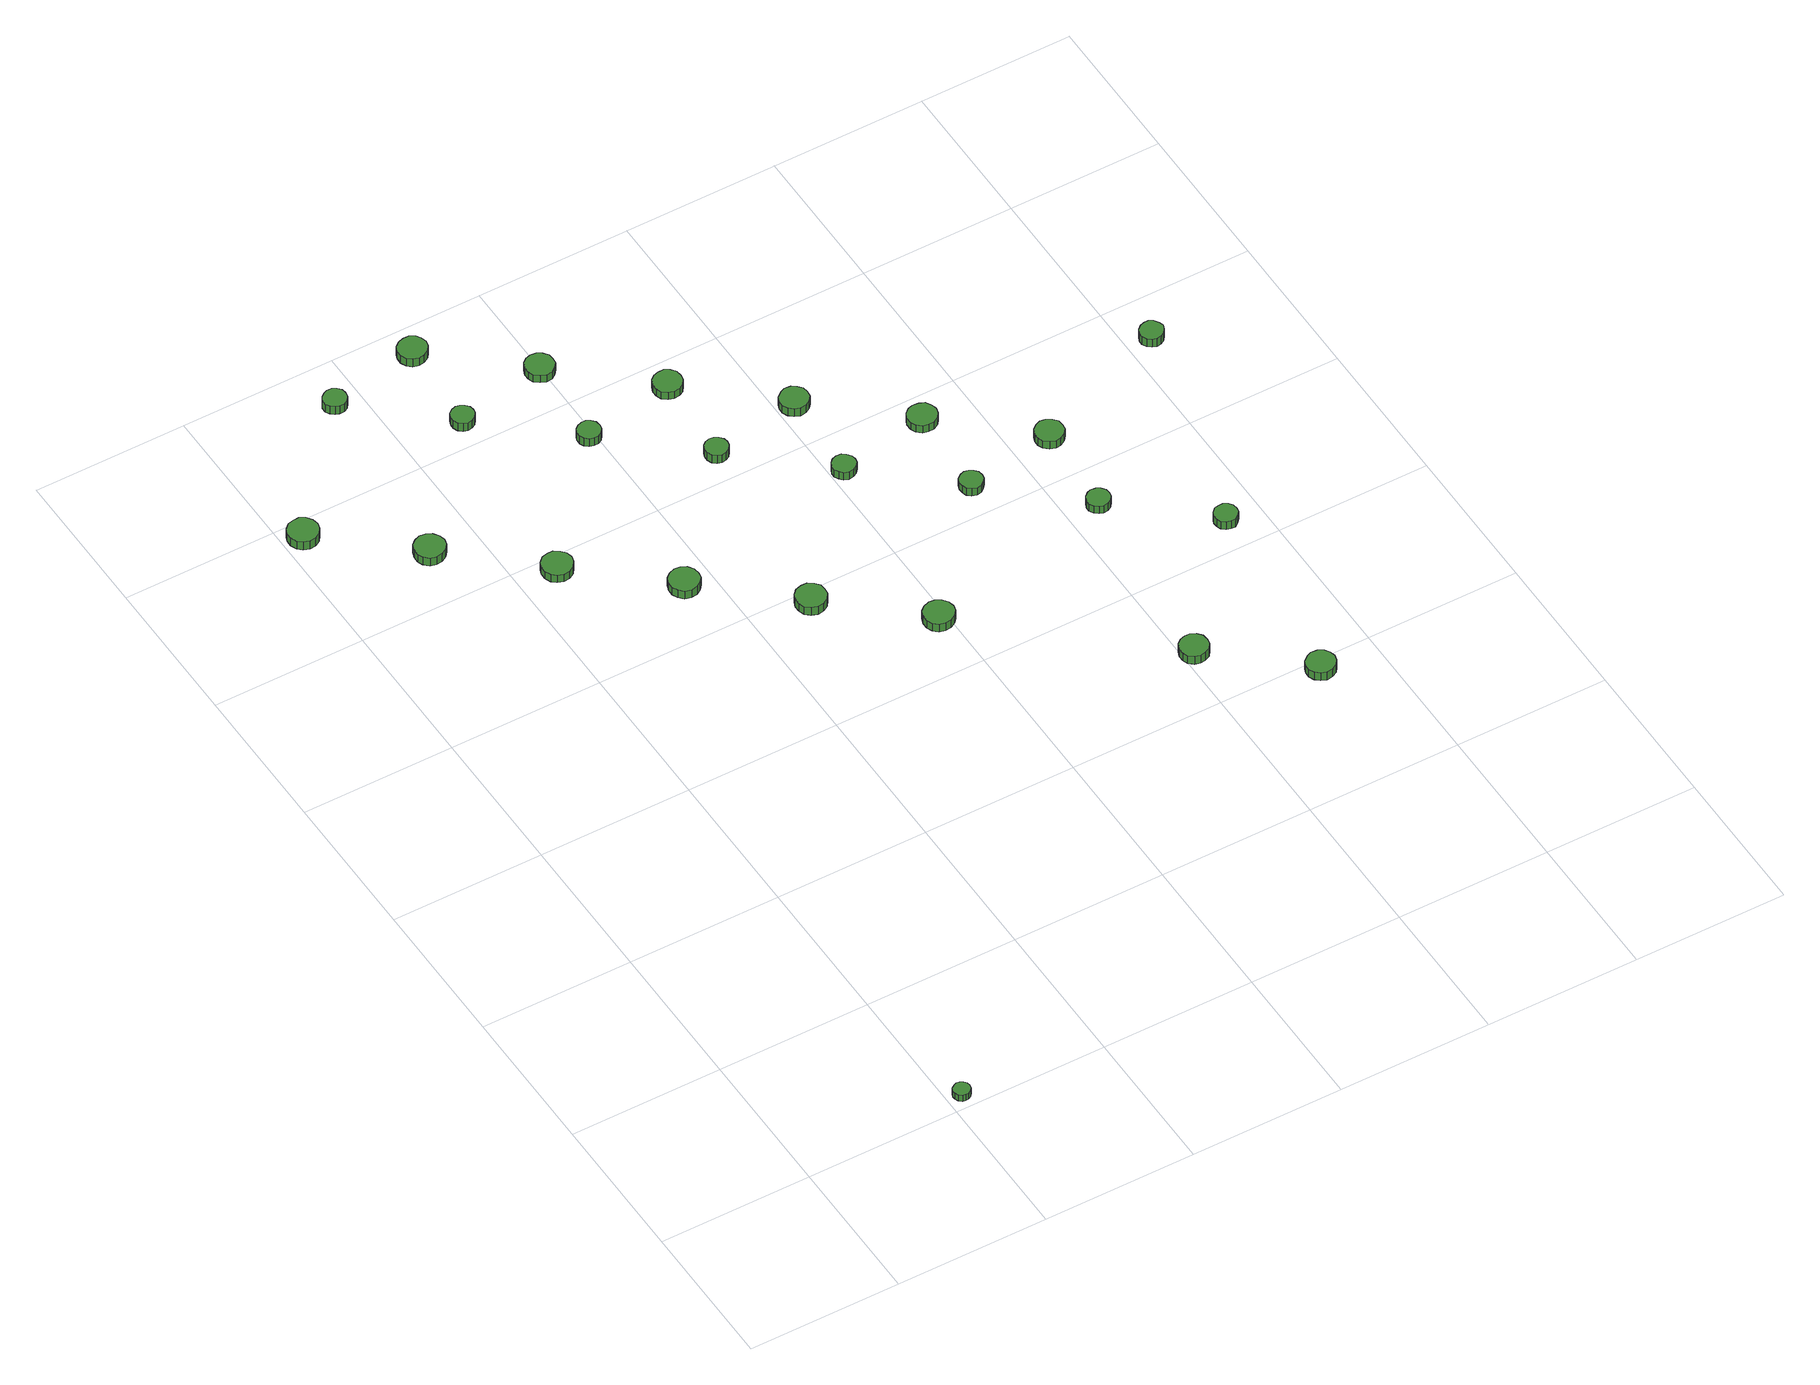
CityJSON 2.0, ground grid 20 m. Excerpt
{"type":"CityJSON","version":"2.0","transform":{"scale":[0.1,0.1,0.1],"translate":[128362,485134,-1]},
"CityObjects":{
"tree1":{"type":"SolitaryVegetationObject","attributes":{"function":"something"},"geometry":[{"type":"MultiSurface","lod":"1","boundaries":[[[0,1,2,3,4,5,6,7,8,9,10,11,12,13,14]],[[15,16,17,18,19,20,21,22,23,24,25,26,27,28,29]],[[0,29,28,1]],[[1,28,27,2]],[[2,27,26,3]],[[3,26,25,4]],[[4,25,24,5]],[[5,24,23,6]],[[6,23,22,7]],[[7,22,21,8]],[[8,21,20,9]],[[9,20,19,10]],[[10,19,18,11]],[[11,18,17,12]],[[12,17,16,13]],[[13,16,15,14]],[[14,15,29,0]]]}]},
"tree2":{"type":"SolitaryVegetationObject","attributes":{"function":"something"},"geometry":[{"type":"MultiSurface","lod":"1","boundaries":[[[30,31,32,33,34,35,36,37,38,39,40,41,42,43,44]],[[45,46,47,48,49,50,51,52,53,54,55,56,57,58,59]],[[30,59,58,31]],[[31,58,57,32]],[[32,57,56,33]],[[33,56,55,34]],[[34,55,54,35]],[[35,54,53,36]],[[36,53,52,37]],[[37,52,51,38]],[[38,51,50,39]],[[39,50,49,40]],[[40,49,48,41]],[[41,48,47,42]],[[42,47,46,43]],[[43,46,45,44]],[[44,45,59,30]]]}]},
"tree3":{"type":"SolitaryVegetationObject","attributes":{"function":"something"},"geometry":[{"type":"MultiSurface","lod":"1","boundaries":[[[60,61,62,63,64,65,66,67,68,69,70,71,72,73,74]],[[75,76,77,78,79,80,81,82,83,84,85,86,87,88,89]],[[60,89,88,61]],[[61,88,87,62]],[[62,87,86,63]],[[63,86,85,64]],[[64,85,84,65]],[[65,84,83,66]],[[66,83,82,67]],[[67,82,81,68]],[[68,81,80,69]],[[69,80,79,70]],[[70,79,78,71]],[[71,78,77,72]],[[72,77,76,73]],[[73,76,75,74]],[[74,75,89,60]]]}]},
"tree4":{"type":"SolitaryVegetationObject","attributes":{"function":"something"},"geometry":[{"type":"MultiSurface","lod":"1","boundaries":[[[90,91,92,93,94,95,96,97,98,99,100,101,102,103,104]],[[105,106,107,108,109,110,111,112,113,114,115,116,117,118,119]],[[90,119,118,91]],[[91,118,117,92]],[[92,117,116,93]],[[93,116,115,94]],[[94,115,114,95]],[[95,114,113,96]],[[96,113,112,97]],[[97,112,111,98]],[[98,111,110,99]],[[99,110,109,100]],[[100,109,108,101]],[[101,108,107,102]],[[102,107,106,103]],[[103,106,105,104]],[[104,105,119,90]]]}]},
"tree5":{"type":"SolitaryVegetationObject","attributes":{"function":"something"},"geometry":[{"type":"MultiSurface","lod":"1","boundaries":[[[120,121,122,123,124,125,126,127,128,129,130,131,132,133,134]],[[135,136,137,138,139,140,141,142,143,144,145,146,147,148,149]],[[120,149,148,121]],[[121,148,147,122]],[[122,147,146,123]],[[123,146,145,124]],[[124,145,144,125]],[[125,144,143,126]],[[126,143,142,127]],[[127,142,141,128]],[[128,141,140,129]],[[129,140,139,130]],[[130,139,138,131]],[[131,138,137,132]],[[132,137,136,133]],[[133,136,135,134]],[[134,135,149,120]]]}]},
"tree6":{"type":"SolitaryVegetationObject","attributes":{"function":"something"},"geometry":[{"type":"MultiSurface","lod":"1","boundaries":[[[150,151,152,153,154,155,156,157,158,159,160,161,162,163,164]],[[165,166,167,168,169,170,171,172,173,174,175,176,177,178,179]],[[150,179,178,151]],[[151,178,177,152]],[[152,177,176,153]],[[153,176,175,154]],[[154,175,174,155]],[[155,174,173,156]],[[156,173,172,157]],[[157,172,171,158]],[[158,171,170,159]],[[159,170,169,160]],[[160,169,168,161]],[[161,168,167,162]],[[162,167,166,163]],[[163,166,165,164]],[[164,165,179,150]]]}]},
"tree7":{"type":"SolitaryVegetationObject","attributes":{"function":"something"},"geometry":[{"type":"MultiSurface","lod":"1","boundaries":[[[180,181,182,183,184,185,186,187,188,189,190,191,192,193,194]],[[195,196,197,198,199,200,201,202,203,204,205,206,207,208,209]],[[180,209,208,181]],[[181,208,207,182]],[[182,207,206,183]],[[183,206,205,184]],[[184,205,204,185]],[[185,204,203,186]],[[186,203,202,187]],[[187,202,201,188]],[[188,201,200,189]],[[189,200,199,190]],[[190,199,198,191]],[[191,198,197,192]],[[192,197,196,193]],[[193,196,195,194]],[[194,195,209,180]]]}]},
"tree8":{"type":"SolitaryVegetationObject","attributes":{"function":"something"},"geometry":[{"type":"MultiSurface","lod":"1","boundaries":[[[210,211,212,213,214,215,216,217,218,219,220,221,222,223,224]],[[225,226,227,228,229,230,231,232,233,234,235,236,237,238,239]],[[210,239,238,211]],[[211,238,237,212]],[[212,237,236,213]],[[213,236,235,214]],[[214,235,234,215]],[[215,234,233,216]],[[216,233,232,217]],[[217,232,231,218]],[[218,231,230,219]],[[219,230,229,220]],[[220,229,228,221]],[[221,228,227,222]],[[222,227,226,223]],[[223,226,225,224]],[[224,225,239,210]]]}]},
"tree9":{"type":"SolitaryVegetationObject","attributes":{"function":"something"},"geometry":[{"type":"MultiSurface","lod":"1","boundaries":[[[240,241,242,243,244,245,246,247,248,249,250,251,252,253,254]],[[255,256,257,258,259,260,261,262,263,264,265,266,267,268,269]],[[240,269,268,241]],[[241,268,267,242]],[[242,267,266,243]],[[243,266,265,244]],[[244,265,264,245]],[[245,264,263,246]],[[246,263,262,247]],[[247,262,261,248]],[[248,261,260,249]],[[249,260,259,250]],[[250,259,258,251]],[[251,258,257,252]],[[252,257,256,253]],[[253,256,255,254]],[[254,255,269,240]]]}]},
"tree10":{"type":"SolitaryVegetationObject","attributes":{"function":"something"},"geometry":[{"type":"MultiSurface","lod":"1","boundaries":[[[270,271,272,273,274,275,276,277,278,279,280,281,282,283,284]],[[285,286,287,288,289,290,291,292,293,294,295,296,297,298,299]],[[270,299,298,271]],[[271,298,297,272]],[[272,297,296,273]],[[273,296,295,274]],[[274,295,294,275]],[[275,294,293,276]],[[276,293,292,277]],[[277,292,291,278]],[[278,291,290,279]],[[279,290,289,280]],[[280,289,288,281]],[[281,288,287,282]],[[282,287,286,283]],[[283,286,285,284]],[[284,285,299,270]]]}]},
"tree11":{"type":"SolitaryVegetationObject","attributes":{"function":"something"},"geometry":[{"type":"MultiSurface","lod":"1","boundaries":[[[300,301,302,303,304,305,306,307,308,309,310,311,312,313,314]],[[315,316,317,318,319,320,321,322,323,324,325,326,327,328,329]],[[300,329,328,301]],[[301,328,327,302]],[[302,327,326,303]],[[303,326,325,304]],[[304,325,324,305]],[[305,324,323,306]],[[306,323,322,307]],[[307,322,321,308]],[[308,321,320,309]],[[309,320,319,310]],[[310,319,318,311]],[[311,318,317,312]],[[312,317,316,313]],[[313,316,315,314]],[[314,315,329,300]]]}]},
"tree12":{"type":"SolitaryVegetationObject","attributes":{"function":"something"},"geometry":[{"type":"MultiSurface","lod":"1","boundaries":[[[330,331,332,333,334,335,336,337,338,339,340,341,342,343,344]],[[345,346,347,348,349,350,351,352,353,354,355,356,357,358,359]],[[330,359,358,331]],[[331,358,357,332]],[[332,357,356,333]],[[333,356,355,334]],[[334,355,354,335]],[[335,354,353,336]],[[336,353,352,337]],[[337,352,351,338]],[[338,351,350,339]],[[339,350,349,340]],[[340,349,348,341]],[[341,348,347,342]],[[342,347,346,343]],[[343,346,345,344]],[[344,345,359,330]]]}]},
"tree13":{"type":"SolitaryVegetationObject","attributes":{"function":"something"},"geometry":[{"type":"MultiSurface","lod":"1","boundaries":[[[360,361,362,363,364,365,366,367,368,369,370,371,372,373,374]],[[375,376,377,378,379,380,381,382,383,384,385,386,387,388,389]],[[360,389,388,361]],[[361,388,387,362]],[[362,387,386,363]],[[363,386,385,364]],[[364,385,384,365]],[[365,384,383,366]],[[366,383,382,367]],[[367,382,381,368]],[[368,381,380,369]],[[369,380,379,370]],[[370,379,378,371]],[[371,378,377,372]],[[372,377,376,373]],[[373,376,375,374]],[[374,375,389,360]]]}]},
"tree14":{"type":"SolitaryVegetationObject","attributes":{"function":"something"},"geometry":[{"type":"MultiSurface","lod":"1","boundaries":[[[390,391,392,393,394,395,396,397,398,399,400,401,402,403,404]],[[405,406,407,408,409,410,411,412,413,414,415,416,417,418,419]],[[390,419,418,391]],[[391,418,417,392]],[[392,417,416,393]],[[393,416,415,394]],[[394,415,414,395]],[[395,414,413,396]],[[396,413,412,397]],[[397,412,411,398]],[[398,411,410,399]],[[399,410,409,400]],[[400,409,408,401]],[[401,408,407,402]],[[402,407,406,403]],[[403,406,405,404]],[[404,405,419,390]]]}]},
"tree15":{"type":"SolitaryVegetationObject","attributes":{"function":"something"},"geometry":[{"type":"MultiSurface","lod":"1","boundaries":[[[420,421,422,423,424,425,426,427,428,429,430,431,432,433,434]],[[435,436,437,438,439,440,441,442,443,444,445,446,447,448,449]],[[420,449,448,421]],[[421,448,447,422]],[[422,447,446,423]],[[423,446,445,424]],[[424,445,444,425]],[[425,444,443,426]],[[426,443,442,427]],[[427,442,441,428]],[[428,441,440,429]],[[429,440,439,430]],[[430,439,438,431]],[[431,438,437,432]],[[432,437,436,433]],[[433,436,435,434]],[[434,435,449,420]]]}]},
"tree16":{"type":"SolitaryVegetationObject","attributes":{"function":"something"},"geometry":[{"type":"MultiSurface","lod":"1","boundaries":[[[450,451,452,453,454,455,456,457,458,459,460,461,462,463,464]],[[465,466,467,468,469,470,471,472,473,474,475,476,477,478,479]],[[450,479,478,451]],[[451,478,477,452]],[[452,477,476,453]],[[453,476,475,454]],[[454,475,474,455]],[[455,474,473,456]],[[456,473,472,457]],[[457,472,471,458]],[[458,471,470,459]],[[459,470,469,460]],[[460,469,468,461]],[[461,468,467,462]],[[462,467,466,463]],[[463,466,465,464]],[[464,465,479,450]]]}]},
"tree17":{"type":"SolitaryVegetationObject","attributes":{"function":"something"},"geometry":[{"type":"MultiSurface","lod":"1","boundaries":[[[480,481,482,483,484,485,486,487,488,489,490,491,492,493,494]],[[495,496,497,498,499,500,501,502,503,504,505,506,507,508,509]],[[480,509,508,481]],[[481,508,507,482]],[[482,507,506,483]],[[483,506,505,484]],[[484,505,504,485]],[[485,504,503,486]],[[486,503,502,487]],[[487,502,501,488]],[[488,501,500,489]],[[489,500,499,490]],[[490,499,498,491]],[[491,498,497,492]],[[492,497,496,493]],[[493,496,495,494]],[[494,495,509,480]]]}]},
"tree18":{"type":"SolitaryVegetationObject","attributes":{"function":"something"},"geometry":[{"type":"MultiSurface","lod":"1","boundaries":[[[510,511,512,513,514,515,516,517,518,519,520,521,522,523,524]],[[525,526,527,528,529,530,531,532,533,534,535,536,537,538,539]],[[510,539,538,511]],[[511,538,537,512]],[[512,537,536,513]],[[513,536,535,514]],[[514,535,534,515]],[[515,534,533,516]],[[516,533,532,517]],[[517,532,531,518]],[[518,531,530,519]],[[519,530,529,520]],[[520,529,528,521]],[[521,528,527,522]],[[522,527,526,523]],[[523,526,525,524]],[[524,525,539,510]]]}]},
"tree19":{"type":"SolitaryVegetationObject","attributes":{"function":"something"},"geometry":[{"type":"MultiSurface","lod":"1","boundaries":[[[540,541,542,543,544,545,546,547,548,549,550,551,552,553,554]],[[555,556,557,558,559,560,561,562,563,564,565,566,567,568,569]],[[540,569,568,541]],[[541,568,567,542]],[[542,567,566,543]],[[543,566,565,544]],[[544,565,564,545]],[[545,564,563,546]],[[546,563,562,547]],[[547,562,561,548]],[[548,561,560,549]],[[549,560,559,550]],[[550,559,558,551]],[[551,558,557,552]],[[552,557,556,553]],[[553,556,555,554]],[[554,555,569,540]]]}]},
"tree20":{"type":"SolitaryVegetationObject","attributes":{"function":"something"},"geometry":[{"type":"MultiSurface","lod":"1","boundaries":[[[570,571,572,573,574,575,576,577,578,579,580,581,582,583,584]],[[585,586,587,588,589,590,591,592,593,594,595,596,597,598,599]],[[570,599,598,571]],[[571,598,597,572]],[[572,597,596,573]],[[573,596,595,574]],[[574,595,594,575]],[[575,594,593,576]],[[576,593,592,577]],[[577,592,591,578]],[[578,591,590,579]],[[579,590,589,580]],[[580,589,588,581]],[[581,588,587,582]],[[582,587,586,583]],[[583,586,585,584]],[[584,585,599,570]]]}]},
"tree21":{"type":"SolitaryVegetationObject","attributes":{"function":"something"},"geometry":[{"type":"MultiSurface","lod":"1","boundaries":[[[600,601,602,603,604,605,606,607,608,609,610,611,612,613,614]],[[615,616,617,618,619,620,621,622,623,624,625,626,627,628,629]],[[600,629,628,601]],[[601,628,627,602]],[[602,627,626,603]],[[603,626,625,604]],[[604,625,624,605]],[[605,624,623,606]],[[606,623,622,607]],[[607,622,621,608]],[[608,621,620,609]],[[609,620,619,610]],[[610,619,618,611]],[[611,618,617,612]],[[612,617,616,613]],[[613,616,615,614]],[[614,615,629,600]]]}]},
"tree22":{"type":"SolitaryVegetationObject","attributes":{"function":"something"},"geometry":[{"type":"MultiSurface","lod":"1","boundaries":[[[630,631,632,633,634,635,636,637,638,639,640,641,642,643,644]],[[645,646,647,648,649,650,651,652,653,654,655,656,657,658,659]],[[630,659,658,631]],[[631,658,657,632]],[[632,657,656,633]],[[633,656,655,634]],[[634,655,654,635]],[[635,654,653,636]],[[636,653,652,637]],[[637,652,651,638]],[[638,651,650,639]],[[639,650,649,640]],[[640,649,648,641]],[[641,648,647,642]],[[642,647,646,643]],[[643,646,645,644]],[[644,645,659,630]]]}]},
"tree23":{"type":"SolitaryVegetationObject","attributes":{"function":"something"},"geometry":[{"type":"MultiSurface","lod":"1","boundaries":[[[660,661,662,663,664,665,666,667,668,669,670,671,672,673,674]],[[675,676,677,678,679,680,681,682,683,684,685,686,687,688,689]],[[660,689,688,661]],[[661,688,687,662]],[[662,687,686,663]],[[663,686,685,664]],[[664,685,684,665]],[[665,684,683,666]],[[666,683,682,667]],[[667,682,681,668]],[[668,681,680,669]],[[669,680,679,670]],[[670,679,678,671]],[[671,678,677,672]],[[672,677,676,673]],[[673,676,675,674]],[[674,675,689,660]]]}]},
"tree24":{"type":"SolitaryVegetationObject","attributes":{"function":"something"},"geometry":[{"type":"MultiSurface","lod":"1","boundaries":[[[690,691,692,693,694,695,696,697,698,699,700,701,702,703,704]],[[705,706,707,708,709,710,711,712,713,714,715,716,717,718,719]],[[690,719,718,691]],[[691,718,717,692]],[[692,717,716,693]],[[693,716,715,694]],[[694,715,714,695]],[[695,714,713,696]],[[696,713,712,697]],[[697,712,711,698]],[[698,711,710,699]],[[699,710,709,700]],[[700,709,708,701]],[[701,708,707,702]],[[702,707,706,703]],[[703,706,705,704]],[[704,705,719,690]]]}]}
},
"vertices":[
[231,21,20],[230,25,20],[227,29,20],[223,31,20],[219,32,20],[215,30,20],[211,27,20],[209,23,20],[209,19,20],[211,14,20],[215,11,20],[219,10,20],[223,10,20],[227,13,20],[230,16,20],[230,16,10],[227,13,10],[223,10,10],[219,10,10],[215,11,10],[211,14,10],[209,19,10],[209,23,10],[211,27,10],[215,30,10],[219,32,10],[223,31,10],[227,29,10],[230,25,10],[231,21,10],
[41,1168,33],[39,1176,33],[34,1183,33],[27,1187,33],[19,1187,33],[11,1185,33],[5,1179,33],[2,1172,33],[2,1164,33],[5,1156,33],[11,1151,33],[19,1148,33],[27,1149,33],[34,1153,33],[39,1160,33],[39,1160,20],[34,1153,20],[27,1149,20],[19,1148,20],[11,1151,20],[5,1156,20],[2,1164,20],[2,1172,20],[5,1179,20],[11,1185,20],[19,1187,20],[27,1187,20],[34,1183,20],[39,1176,20],[41,1168,20],
[153,1069,34],[151,1077,34],[146,1084,34],[139,1088,34],[131,1089,34],[123,1086,34],[117,1081,34],[114,1073,34],[114,1065,34],[117,1058,34],[123,1052,34],[131,1050,34],[139,1051,34],[146,1055,34],[151,1061,34],[151,1061,21],[146,1055,21],[139,1051,21],[131,1050,21],[123,1052,21],[117,1058,21],[114,1065,21],[114,1073,21],[117,1081,21],[123,1086,21],[131,1089,21],[139,1088,21],[146,1084,21],[151,1077,21],[153,1069,21],
[266,971,32],[264,979,32],[259,985,32],[252,990,32],[244,990,32],[236,988,32],[230,982,32],[227,975,32],[227,967,32],[230,959,32],[236,954,32],[244,951,32],[252,952,32],[259,956,32],[264,963,32],[264,963,20],[259,956,20],[252,952,20],[244,951,20],[236,954,20],[230,959,20],[227,967,20],[227,975,20],[230,982,20],[236,988,20],[244,990,20],[252,990,20],[259,985,20],[264,979,20],[266,971,20],
[176,1329,34],[175,1335,34],[171,1340,34],[166,1343,34],[159,1343,34],[154,1341,34],[149,1337,34],[146,1332,34],[146,1325,34],[149,1320,34],[154,1316,34],[159,1314,34],[166,1314,34],[171,1317,34],[175,1322,34],[175,1322,21],[171,1317,21],[166,1314,21],[159,1314,21],[154,1316,21],[149,1320,21],[146,1325,21],[146,1332,21],[149,1337,21],[154,1341,21],[159,1343,21],[166,1343,21],[171,1340,21],[175,1335,21],[176,1329,21],
[378,872,33],[377,880,33],[372,887,33],[365,891,33],[357,892,33],[349,889,33],[343,884,33],[340,876,33],[340,868,33],[343,861,33],[349,855,33],[357,853,33],[365,854,33],[372,858,33],[377,864,33],[377,864,20],[372,858,20],[365,854,20],[357,853,20],[349,855,20],[343,861,20],[340,868,20],[340,876,20],[343,884,20],[349,889,20],[357,892,20],[365,891,20],[372,887,20],[377,880,20],[378,872,20],
[289,1229,34],[288,1235,34],[284,1240,34],[279,1243,34],[273,1244,34],[267,1242,34],[262,1238,34],[260,1232,34],[260,1226,34],[262,1220,34],[267,1216,34],[273,1214,34],[279,1215,34],[284,1218,34],[288,1223,34],[288,1223,21],[284,1218,21],[279,1215,21],[273,1214,21],[267,1216,21],[262,1220,21],[260,1226,21],[260,1232,21],[262,1238,21],[267,1242,21],[273,1244,21],[279,1243,21],[284,1240,21],[288,1235,21],[289,1229,21],
[299,1351,33],[297,1359,33],[293,1365,33],[286,1369,33],[278,1369,33],[271,1367,33],[265,1362,33],[262,1355,33],[262,1347,33],[265,1340,33],[271,1335,33],[278,1333,33],[286,1334,33],[293,1338,33],[297,1344,33],[297,1344,20],[293,1338,20],[286,1334,20],[278,1333,20],[271,1335,20],[265,1340,20],[262,1347,20],[262,1355,20],[265,1362,20],[271,1367,20],[278,1369,20],[286,1369,20],[293,1365,20],[297,1359,20],[299,1351,20],
[490,774,33],[489,782,33],[484,788,33],[477,793,33],[469,793,33],[461,791,33],[455,785,33],[452,778,33],[452,770,33],[455,762,33],[461,757,33],[469,754,33],[477,755,33],[484,759,33],[489,766,33],[489,766,20],[484,759,20],[477,755,20],[469,754,20],[461,757,20],[455,762,20],[452,770,20],[452,778,20],[455,785,20],[461,791,20],[469,793,20],[477,793,20],[484,788,20],[489,782,20],[490,774,20],
[401,1131,35],[400,1138,35],[396,1143,35],[391,1146,35],[385,1146,35],[379,1144,35],[374,1140,35],[372,1135,35],[372,1128,35],[374,1123,35],[379,1119,35],[385,1117,35],[391,1117,35],[396,1120,35],[400,1125,35],[400,1125,22],[396,1120,22],[391,1117,22],[385,1117,22],[379,1119,22],[374,1123,22],[372,1128,22],[372,1135,22],[374,1140,22],[379,1144,22],[385,1146,22],[391,1146,22],[396,1143,22],[400,1138,22],[401,1131,22],
[411,1253,32],[410,1260,32],[405,1266,32],[399,1270,32],[391,1271,32],[384,1269,32],[378,1264,32],[375,1257,32],[375,1249,32],[378,1242,32],[384,1237,32],[391,1234,32],[399,1235,32],[405,1239,32],[410,1245,32],[410,1245,20],[405,1239,20],[399,1235,20],[391,1234,20],[384,1237,20],[378,1242,20],[375,1249,20],[375,1257,20],[378,1264,20],[384,1269,20],[391,1271,20],[399,1270,20],[405,1266,20],[410,1260,20],[411,1253,20],
[604,674,33],[602,682,33],[597,689,33],[590,693,33],[582,694,33],[574,691,33],[568,686,33],[565,678,33],[565,670,33],[568,663,33],[574,657,33],[582,655,33],[590,656,33],[597,660,33],[602,666,33],[602,666,20],[597,660,20],[590,656,20],[582,655,20],[574,657,20],[568,663,20],[565,670,20],[565,678,20],[568,686,20],[574,691,20],[582,694,20],[590,693,20],[597,689,20],[602,682,20],[604,674,20],
[514,1032,35],[513,1038,35],[509,1043,35],[504,1046,35],[498,1047,35],[492,1045,35],[487,1041,35],[485,1035,35],[485,1029,35],[487,1023,35],[492,1019,35],[498,1017,35],[504,1018,35],[509,1021,35],[513,1026,35],[513,1026,22],[509,1021,22],[504,1018,22],[498,1017,22],[492,1019,22],[487,1023,22],[485,1029,22],[485,1035,22],[487,1041,22],[492,1045,22],[498,1047,22],[504,1046,22],[509,1043,22],[513,1038,22],[514,1032,22],
[524,1153,32],[523,1161,32],[518,1167,32],[512,1171,32],[504,1171,32],[497,1169,32],[491,1164,32],[488,1157,32],[488,1149,32],[491,1142,32],[497,1137,32],[504,1135,32],[512,1136,32],[518,1139,32],[523,1146,32],[523,1146,20],[518,1139,20],[512,1136,20],[504,1135,20],[497,1137,20],[491,1142,20],[488,1149,20],[488,1157,20],[491,1164,20],[497,1169,20],[504,1171,20],[512,1171,20],[518,1167,20],[523,1161,20],[524,1153,20],
[627,933,34],[626,939,34],[622,944,34],[617,948,34],[610,948,34],[604,946,34],[600,942,34],[597,936,34],[597,930,34],[600,925,34],[604,920,34],[610,918,34],[617,919,34],[622,922,34],[626,927,34],[626,927,22],[622,922,22],[617,919,22],[610,918,22],[604,920,22],[600,925,22],[597,930,22],[597,936,22],[600,942,22],[604,946,22],[610,948,22],[617,948,22],[622,944,22],[626,939,22],[627,933,22],
[636,1055,32],[635,1062,32],[630,1068,32],[624,1072,32],[616,1073,32],[609,1070,32],[603,1065,32],[600,1058,32],[600,1051,32],[603,1044,32],[609,1039,32],[616,1036,32],[624,1037,32],[630,1041,32],[635,1047,32],[635,1047,19],[630,1041,19],[624,1037,19],[616,1036,19],[609,1039,19],[603,1044,19],[600,1051,19],[600,1058,19],[603,1065,19],[609,1070,19],[616,1073,19],[624,1072,19],[630,1068,19],[635,1062,19],[636,1055,19],
[828,476,33],[827,484,33],[822,490,33],[815,494,33],[808,494,33],[801,492,33],[795,487,33],[792,480,33],[792,472,33],[795,465,33],[801,460,33],[808,458,33],[815,459,33],[822,462,33],[827,469,33],[827,469,20],[822,462,20],[815,459,20],[808,458,20],[801,460,20],[795,465,20],[792,472,20],[792,480,20],[795,487,20],[801,492,20],[808,494,20],[815,494,20],[822,490,20],[827,484,20],[828,476,20],
[740,835,34],[739,841,34],[735,846,34],[730,849,34],[724,850,34],[718,848,34],[713,844,34],[711,838,34],[711,832,34],[713,826,34],[718,822,34],[724,820,34],[730,821,34],[735,824,34],[739,829,34],[739,829,22],[735,824,22],[730,821,22],[724,820,22],[718,822,22],[713,826,22],[711,832,22],[711,838,22],[713,844,22],[718,848,22],[724,850,22],[730,849,22],[735,846,22],[739,841,22],[740,835,22],
[750,955,32],[748,962,32],[744,969,32],[737,972,32],[729,973,32],[722,971,32],[716,966,32],[713,959,32],[713,951,32],[716,944,32],[722,939,32],[729,937,32],[737,937,32],[744,941,32],[748,947,32],[748,947,20],[744,941,20],[737,937,20],[729,937,20],[722,939,20],[716,944,20],[713,951,20],[713,959,20],[716,966,20],[722,971,20],[729,973,20],[737,972,20],[744,969,20],[748,962,20],[750,955,20],
[941,378,33],[939,385,33],[935,391,33],[928,395,33],[920,396,33],[913,393,33],[907,388,33],[904,381,33],[904,374,33],[907,367,33],[913,362,33],[920,359,33],[928,360,33],[935,364,33],[939,370,33],[939,370,20],[935,364,20],[928,360,20],[920,359,20],[913,362,20],[907,367,20],[904,374,20],[904,381,20],[907,388,20],[913,393,20],[920,396,20],[928,395,20],[935,391,20],[939,385,20],[941,378,20],
[852,735,33],[851,741,33],[847,746,33],[842,749,33],[835,750,33],[830,748,33],[825,744,33],[822,738,33],[822,732,33],[825,726,33],[830,722,33],[835,720,33],[842,721,33],[847,724,33],[851,729,33],[851,729,21],[847,724,21],[842,721,21],[835,720,21],[830,722,21],[825,726,21],[822,732,21],[822,738,21],[825,744,21],[830,748,21],[835,750,21],[842,749,21],[847,746,21],[851,741,21],[852,735,21],
[862,856,32],[861,864,32],[856,870,32],[849,874,32],[842,875,32],[835,872,32],[829,867,32],[826,860,32],[826,853,32],[829,846,32],[835,841,32],[842,838,32],[849,839,32],[856,843,32],[861,849,32],[861,849,20],[856,843,20],[849,839,20],[842,838,20],[835,841,20],[829,846,20],[826,853,20],[826,860,20],[829,867,20],[835,872,20],[842,875,20],[849,874,20],[856,870,20],[861,864,20],[862,856,20],
[965,637,34],[964,643,34],[960,648,34],[955,651,34],[949,651,34],[943,650,34],[938,645,34],[936,640,34],[936,634,34],[938,628,34],[943,624,34],[949,622,34],[955,622,34],[960,626,34],[964,631,34],[964,631,21],[960,626,21],[955,622,21],[949,622,21],[943,624,21],[938,628,21],[936,634,21],[936,640,21],[938,645,21],[943,650,21],[949,651,21],[955,651,21],[960,648,21],[964,643,21],[965,637,21],
[1044,932,32],[1042,938,32],[1038,944,32],[1033,947,32],[1027,947,32],[1021,945,32],[1016,941,32],[1013,935,32],[1013,929,32],[1016,923,32],[1021,919,32],[1027,917,32],[1033,918,32],[1038,921,32],[1042,926,32],[1042,926,19],[1038,921,19],[1033,918,19],[1027,917,19],[1021,919,19],[1016,923,19],[1013,929,19],[1013,935,19],[1016,941,19],[1021,945,19],[1027,947,19],[1033,947,19],[1038,944,19],[1042,938,19],[1044,932,19]
]}
